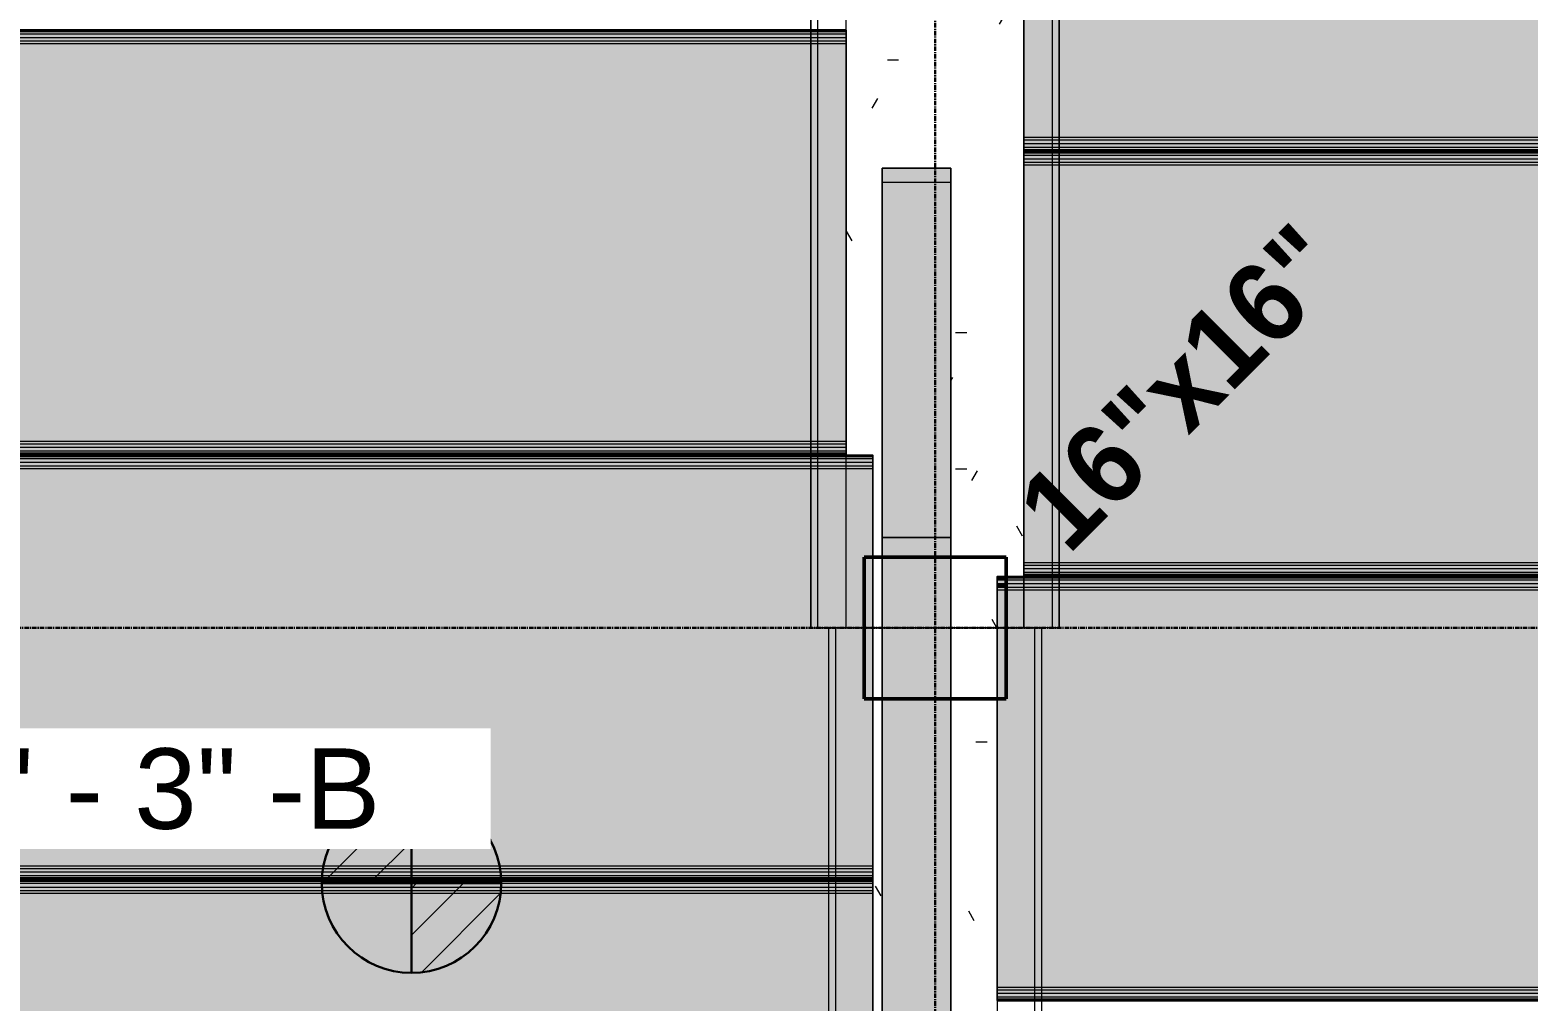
# Model space of a CAD drawing. Header units: inches. Extents: x -4126 to 2305, y -1116 to 12338.
# Drawn here: x -3583.3 to -3414.5, y 11145.1 to 11254.6 of the extents above; entities that cross this region are included whole.
import ezdxf

# ---------------------------------------------------------------- set-up
doc = ezdxf.new("R2010")
doc.units = ezdxf.units.IN
doc.header["$MEASUREMENT"] = 0
doc.linetypes.add('Grid Line 1_2_', pattern=[0.875, 0.5, -0.125, 0.125, -0.125])
for name, color, linetype, lineweight in [('G-ANNO-DIMS', 111, 'Continuous', 9), ('I-WALL', 2, 'Continuous', 13), ('S-BEAM', 12, 'Continuous', 9), ('S-COLS', 52, 'Continuous', 9), ('S-COLS-IDEN', 171, 'Continuous', 30), ('S-GRID', 1, 'Continuous', 9)]:
    doc.layers.add(name, color=color, linetype=linetype, lineweight=lineweight)
doc.styles.add('Arial_2', font='arial.ttf', dxfattribs={"height": 9.070866})
doc.styles.add('Century Gothic_B', font='GOTHICB.TTF', dxfattribs={"height": 9})
pattern_1 = [(0, (0, 0), (30.72, 7.68), [1.267, -21.773, 1.267, -21.773, -122.88]), (0, (0, 0), (30.72, 7.68), [-46.08, 1.267, -44.813, 1.267, -21.773, -53.76]), (0, (0, 0), (30.72, 7.68), [-115.2, 1.267, -14.093, 1.267, -37.133]), (120, (11.52, 3.84), (-22.011075, 22.7643004), [1.267, -21.773, 1.267, -21.773, -122.88]), (120, (11.52, 3.84), (-22.011075, 22.7643004), [-46.08, 1.267, -44.813, 1.267, -21.773, -53.76]), (120, (11.52, 3.84), (-22.011075, 22.7643004), [-115.2, 1.267, -14.093, 1.267, -37.133]), (240, (15.36, 19.2), (-8.708925, -30.4443004), [1.267, -21.773, 1.267, -21.773, -122.88]), (240, (15.36, 19.2), (-8.708925, -30.4443004), [-46.08, 1.267, -44.813, 1.267, -21.773, -53.76]), (240, (15.36, 19.2), (-8.708925, -30.4443004), [-115.2, 1.267, -14.093, 1.267, -37.133])]
pattern_2 = [(270, (-11013.189, -3481.324), (7.68, -30.72), [1.267, -21.773, 1.267, -21.773, -122.88]), (270, (-11013.189, -3481.324), (7.68, -30.72), [-46.08, 1.267, -44.813, 1.267, -21.773, -53.76]), (270, (-11013.189, -3481.324), (7.68, -30.72), [-115.2, 1.267, -14.093, 1.267, -37.133]), (30, (-11009.349, -3492.844), (22.7643004, 22.011075), [1.267, -21.773, 1.267, -21.773, -122.88]), (30, (-11009.349, -3492.844), (22.7643004, 22.011075), [-46.08, 1.267, -44.813, 1.267, -21.773, -53.76]), (30, (-11009.349, -3492.844), (22.7643004, 22.011075), [-115.2, 1.267, -14.093, 1.267, -37.133]), (150, (-10993.989, -3496.684), (-30.4443004, 8.708925), [1.267, -21.773, 1.267, -21.773, -122.88]), (150, (-10993.989, -3496.684), (-30.4443004, 8.708925), [-46.08, 1.267, -44.813, 1.267, -21.773, -53.76]), (150, (-10993.989, -3496.684), (-30.4443004, 8.708925), [-115.2, 1.267, -14.093, 1.267, -37.133])]
pattern_3 = [(135, (-36.878, -116.233), (-0.027577164, -0.027577164), [])]

# ---------------------------------------------------------------- blocks, each defined once
blk = doc.blocks.new('CTR - 1st Phase - Common Walls_rvt-1-FRAMING PLAN - 1ST FLOOR')
at = {"layer": 'I-WALL', "lineweight": 5, "transparency": 33554585}
h = blk.add_hatch(color=8, dxfattribs=at)
h.paths.add_polyline_path([(-3479.92, 11126.44), (-3479.92, 11130.69), (-3479.55, 11130.7), (-3479.55, 11179.19), (-3487.3, 11179.19), (-3487.3, 11126.44), (-3480.36, 11126.44)], flags=0)
h.paths.add_polyline_path([(-3479.55, 11195.19), (-3479.55, 11197.39), (-3487.3, 11197.39), (-3487.3, 11195.19), (-3479.56, 11195.19)], flags=0)
h.paths.add_polyline_path([(-3479.55, 11237.39), (-3479.55, 11239.01), (-3487.3, 11239.01), (-3487.3, 11237.39)], flags=0)
blk.add_hatch(color=8, dxfattribs=at).paths.add_polyline_path([(-3479.55, 11197.39), (-3479.55, 11237.39), (-3487.3, 11237.39), (-3487.3, 11197.39), (-3479.92, 11197.39)], flags=0)
h = blk.add_hatch(color=8, dxfattribs=at)
h.paths.add_polyline_path([(-3479.55, 11179.19), (-3479.55, 11179.27), (-3479.65, 11179.27), (-3479.61, 11187.19), (-3487.3, 11187.19), (-3487.3, 11179.19), (-3479.65, 11179.19)], flags=0)
h.paths.add_polyline_path([(-3479.61, 11187.21), (-3479.56, 11195.19), (-3487.3, 11195.19), (-3487.3, 11187.21), (-3479.92, 11187.21)], flags=0)
h = blk.add_hatch(color=8, dxfattribs=at)
h.paths.add_polyline_path([(-3479.65, 11179.27), (-3479.55, 11179.27), (-3479.55, 11187.19), (-3479.61, 11187.19)], flags=0)
h.paths.add_polyline_path([(-3479.55, 11187.21), (-3479.56, 11195.11), (-3479.61, 11187.21)], flags=0)
at = {"layer": 'I-WALL', "color": 253}
for p, q in [((-3487.3, 11195.19), (-3487.3, 11239.01)), ((-3479.55, 11239.01), (-3487.3, 11239.01)), ((-3479.55, 11239.01), (-3479.55, 11195.19)), ((-3479.55, 11237.39), (-3487.3, 11237.39)), ((-3479.55, 11197.39), (-3487.3, 11197.39)), ((-3487.3, 11195.12), (-3487.3, 11195.19)), ((-3487.3, 11187.21), (-3487.3, 11195.11)), ((-3479.55, 11195.16), (-3479.55, 11195.11)), ((-3479.55, 11195.11), (-3479.55, 11187.21)), ((-3487.3, 11179.27), (-3487.3, 11187.19)), ((-3479.55, 11187.19), (-3479.55, 11179.27)), ((-3487.3, 11179.19), (-3487.3, 11179.26)), ((-3487.3, 11130.44), (-3487.3, 11179.19)), ((-3479.55, 11179.27), (-3479.55, 11179.22)), ((-3479.55, 11179.19), (-3479.55, 11130.69))]:
    blk.add_line(p, q, dxfattribs=at)
at = {"layer": 'I-WALL', "color": 9}
for p, q in [((-3487.3, 11239.01), (-3487.3, 11237.39)), ((-3487.3, 11239.01), (-3479.55, 11239.01)), ((-3479.55, 11237.39), (-3479.55, 11239.01)), ((-3487.3, 11237.39), (-3487.3, 11197.39)), ((-3479.55, 11237.39), (-3487.3, 11237.39)), ((-3479.55, 11197.39), (-3479.55, 11237.39)), ((-3487.3, 11197.39), (-3487.3, 11195.19)), ((-3487.3, 11197.39), (-3479.55, 11197.39)), ((-3479.55, 11195.19), (-3479.55, 11197.39)), ((-3487.3, 11195.19), (-3487.3, 11195.12)), ((-3487.3, 11195.11), (-3487.3, 11187.21)), ((-3479.55, 11187.21), (-3479.55, 11195.16)), ((-3487.3, 11187.19), (-3487.3, 11179.27)), ((-3479.55, 11179.22), (-3479.55, 11187.19)), ((-3487.3, 11179.26), (-3487.3, 11179.19)), ((-3487.3, 11179.19), (-3487.3, 11130.44)), ((-3479.55, 11130.69), (-3479.55, 11179.19))]:
    blk.add_line(p, q, dxfattribs=at)
blk = doc.blocks.new('034100 - Precast Structural Concrete - Solid Plank - 12_-1871143-FRAMING PLAN - 1ST FLOOR')
at = {"layer": 'S-BEAM', "transparency": 33554483}
for points in [[(3.21, 23.9), (0, 23.9), (0, 23.52), (4, 23.52), (4, 23.9)], [(328, 23.9), (4, 23.9), (4, 23.52), (328, 23.52)], [(0, 23.09), (0, 22.7), (4, 22.7), (4, 23.09), (3.21, 23.09)], [(328, 23.09), (4, 23.09), (4, 22.7), (328, 22.7)], [(3.21, -22.7), (0, -22.7), (0, -23.09), (4, -23.09), (4, -22.7)], [(0, -23.52), (0, -23.9), (4, -23.9), (4, -23.52), (3.21, -23.52)], [(310.53, -22.7), (4, -22.7), (4, -23.09), (328, -23.09), (328, -22.7)], [(4, -23.52), (4, -23.9), (328, -23.9), (328, -23.52), (40.39, -23.52)], [(0, -23.9), (0, -23.94), (3.21, -23.9)]]:
    blk.add_hatch(color=256, dxfattribs=at).paths.add_polyline_path(points, flags=0)
h = blk.add_hatch(color=256, dxfattribs=at)
h.paths.add_polyline_path([(4, 23.52), (0, 23.52), (0, 23.09), (4, 23.09)], flags=0)
h.paths.add_polyline_path([(4, 22.7), (0, 22.7), (0, -22.7), (4, -22.7), (4, 17.5)], flags=0)
h.paths.add_polyline_path([(3.21, -23.09), (0, -23.09), (0, -23.52), (4, -23.52), (4, -23.09)], flags=0)
h = blk.add_hatch(color=256, dxfattribs=at)
h.paths.add_polyline_path([(328, 23.52), (4, 23.52), (4, 23.09), (328, 23.09)], flags=0)
h.paths.add_polyline_path([(40.39, 22.7), (4, 22.7), (4, -22.7), (328, -22.7), (328, 22.7), (310.53, 22.7)], flags=0)
h.paths.add_polyline_path([(40.39, -23.09), (4, -23.09), (4, -23.52), (328, -23.52), (328, -23.09), (310.53, -23.09)], flags=0)
at = {"layer": 'S-BEAM'}
for p, q in [((0, 23.94), (0, 23.9)), ((4, 23.94), (0, 23.94)), ((0, 23.76), (0, 23.9)), ((0, 23.9), (0, 23.52)), ((4, 23.9), (0, 23.9)), ((0, 23.52), (0, 23.76)), ((0, 23.76), (4, 23.76)), ((4, 23.76), (0, 23.76)), ((328, 23.94), (4, 23.94)), ((328, 23.9), (4, 23.9)), ((4, 23.76), (328, 23.76)), ((328, 23.76), (4, 23.76)), ((0, 23.52), (0, -23.52)), ((0, 22.7), (0, 23.52)), ((0, 23.52), (4, 23.52)), ((0, 22.7), (0, 23.09)), ((0, 23.09), (0, 22.7)), ((4, 23.09), (0, 23.09)), ((4, 23.09), (0, 23.09)), ((0, 22.4), (0, 22.7)), ((4, 22.7), (0, 22.7)), ((0, -22.4), (0, 22.4)), ((4, 22.4), (0, 22.4)), ((4, 23.52), (328, 23.52)), ((328, 23.09), (4, 23.09)), ((328, 23.09), (4, 23.09)), ((328, 22.7), (4, 22.7)), ((328, 22.4), (4, 22.4)), ((0, -22.7), (0, -22.4)), ((4, -22.4), (0, -22.4)), ((0, -23.52), (0, -22.7)), ((0, -22.7), (0, -23.09)), ((0, -23.09), (0, -22.7)), ((4, -22.7), (0, -22.7)), ((4, -23.09), (0, -23.09)), ((4, -23.09), (0, -23.09)), ((0, -23.52), (0, -23.9)), ((0, -23.76), (0, -23.52)), ((4, -23.52), (0, -23.52)), ((328, -22.4), (4, -22.4)), ((328, -22.7), (4, -22.7)), ((328, -23.09), (4, -23.09)), ((328, -23.09), (4, -23.09)), ((328, -23.52), (4, -23.52)), ((0, -23.9), (0, -23.76)), ((4, -23.76), (0, -23.76)), ((4, -23.76), (0, -23.76)), ((0, -23.9), (0, -23.94)), ((4, -23.9), (0, -23.9)), ((4, -23.94), (0, -23.94)), ((328, -23.76), (4, -23.76)), ((328, -23.76), (4, -23.76)), ((328, -23.9), (4, -23.9)), ((328, -23.94), (4, -23.94))]:
    blk.add_line(p, q, dxfattribs=at)
blk = doc.blocks.new('034100 - Precast Structural Concrete - Solid Plank - 12_-V42-FRAMING PLAN - 1ST FLOOR')
at = {"layer": 'S-BEAM', "transparency": 33554483}
for points in [[(0, 23.94), (0, 23.9), (4.21, 23.94)], [(5, 23.9), (0, 23.9), (0, 23.52), (5, 23.52)], [(43.39, 23.9), (5, 23.9), (5, 23.52), (331, 23.52), (331, 23.9), (313.53, 23.9)], [(4.21, 23.09), (0, 23.09), (0, 22.7), (5, 22.7), (5, 23.09)], [(313.53, 23.09), (5, 23.09), (5, 22.7), (331, 22.7), (331, 23.09), (330.41, 23.09)], [(7, -22.7), (0, -22.7), (0, -23.09), (7, -23.09)], [(3, -23.52), (0, -23.52), (0, -23.9), (7, -23.9), (7, -23.52), (6.21, -23.52)], [(7, -22.7), (7, -23.09), (331, -23.09), (331, -22.7), (43.39, -22.7)], [(7, -23.52), (7, -23.9), (331, -23.9), (331, -23.52), (43.39, -23.52)]]:
    blk.add_hatch(color=256, dxfattribs=at).paths.add_polyline_path(points, flags=0)
h = blk.add_hatch(color=256, dxfattribs=at)
h.paths.add_polyline_path([(0, 23.52), (0, 23.09), (5, 23.09), (5, 23.52), (4.21, 23.52)], flags=0)
h.paths.add_polyline_path([(5, 22.7), (0, 22.7), (0, 3.58), (1, 3.58), (1, -4.41), (5, -4.41), (5, 12.68)], flags=0)
h.paths.add_polyline_path([(1, -4.44), (1, -12.42), (0, -12.42), (0, -22.7), (7, -22.7), (7, -4.44), (6.21, -4.44)], flags=0)
h.paths.add_polyline_path([(7, -23.09), (0, -23.09), (0, -23.52), (7, -23.52)], flags=0)
h = blk.add_hatch(color=256, dxfattribs=at)
h.paths.add_polyline_path([(331, 23.52), (5, 23.52), (5, 23.09), (331, 23.09), (331, 23.44)], flags=0)
h.paths.add_polyline_path([(43.39, 22.7), (5, 22.7), (5, -4.41), (7, -4.44), (7, -22.7), (331, -22.7), (331, 22.7), (313.53, 22.7)], flags=0)
h.paths.add_polyline_path([(331, -23.09), (7, -23.09), (7, -23.52), (331, -23.52)], flags=0)
h = blk.add_hatch(color=256, dxfattribs=at)
h.paths.add_polyline_path([(1, 3.58), (0, 3.58), (0, -4.41), (1, -4.41), (1, 3.5)], flags=0)
h.paths.add_polyline_path([(1, -4.44), (0, -4.44), (0, -12.42), (1, -12.42), (1, -12.34)], flags=0)
at = {"layer": 'S-BEAM'}
for p, q in [((0, 23.94), (0, 23.9)), ((5, 23.94), (0, 23.94)), ((0, 23.76), (0, 23.9)), ((0, 23.9), (0, 23.52)), ((5, 23.9), (0, 23.9)), ((0, 23.52), (0, 23.76)), ((0, 23.76), (5, 23.76)), ((5, 23.76), (0, 23.76)), ((331, 23.94), (5, 23.94)), ((331, 23.9), (5, 23.9)), ((5, 23.76), (331, 23.76)), ((331, 23.76), (5, 23.76)), ((0, 23.52), (0, 3.58)), ((0, 22.7), (0, 23.52)), ((0, 23.52), (5, 23.52)), ((0, 22.7), (0, 23.09)), ((0, 23.09), (0, 22.7)), ((5, 23.09), (0, 23.09)), ((5, 23.09), (0, 23.09)), ((0, 22.4), (0, 22.7)), ((5, 22.7), (0, 22.7)), ((0, 3.58), (0, 22.4)), ((5, 22.4), (0, 22.4)), ((5, 23.52), (331, 23.52)), ((331, 23.09), (5, 23.09)), ((331, 23.09), (5, 23.09)), ((331, 22.7), (5, 22.7)), ((331, 22.4), (5, 22.4)), ((0, 3.58), (0, 3.51)), ((0, 3.51), (0, 3.58)), ((0, 3.5), (0, -4.41)), ((0, -4.41), (0, 3.5)), ((0, -4.44), (0, -12.34)), ((0, -12.34), (0, -4.44)), ((0, -12.34), (0, -12.42)), ((0, -12.42), (0, -12.34)), ((0, -12.42), (0, -23.52)), ((0, -22.4), (0, -12.42)), ((0, -22.7), (0, -22.4)), ((7, -22.4), (0, -22.4)), ((0, -23.52), (0, -22.7)), ((0, -22.7), (0, -23.09)), ((0, -23.09), (0, -22.7)), ((7, -22.7), (0, -22.7)), ((7, -23.09), (0, -23.09)), ((7, -23.09), (0, -23.09)), ((0, -23.52), (0, -23.9)), ((0, -23.76), (0, -23.52)), ((7, -23.52), (0, -23.52)), ((331, -22.4), (7, -22.4)), ((331, -22.7), (7, -22.7)), ((331, -23.09), (7, -23.09)), ((331, -23.09), (7, -23.09)), ((331, -23.52), (7, -23.52)), ((0, -23.9), (0, -23.76)), ((7, -23.76), (0, -23.76)), ((7, -23.76), (0, -23.76)), ((0, -23.9), (0, -23.94)), ((7, -23.9), (0, -23.9)), ((7, -23.94), (0, -23.94)), ((331, -23.76), (7, -23.76)), ((331, -23.76), (7, -23.76)), ((331, -23.9), (7, -23.9)), ((331, -23.94), (7, -23.94))]:
    blk.add_line(p, q, dxfattribs=at)
blk = doc.blocks.new('034100 - Precast Structural Concrete - Solid Plank - 12_-V43-FRAMING PLAN - 1ST FLOOR')
at = {"layer": 'S-BEAM', "transparency": 33554483}
h = blk.add_hatch(color=256, dxfattribs=at)
h.paths.add_polyline_path([(5, 23.52), (0, 23.52), (0, 23.09), (5, 23.09)], flags=0)
h.paths.add_polyline_path([(5, 22.7), (0, 22.7), (0, 12.95), (5, 12.95)], flags=0)
h.paths.add_polyline_path([(4.21, 4.45), (0, 4.45), (0, -22.7), (5, -22.7), (5, 4.45)], flags=0)
h.paths.add_polyline_path([(4.21, -23.09), (0, -23.09), (0, -23.52), (5, -23.52), (5, -23.09)], flags=0)
h = blk.add_hatch(color=256, dxfattribs=at)
h.paths.add_polyline_path([(43.39, 23.52), (5, 23.52), (5, 23.09), (331, 23.09), (331, 23.52), (145.62, 23.52)], flags=0)
h.paths.add_polyline_path([(313.53, 22.7), (5, 22.7), (5, 12.95), (331, 12.95), (331, 22.7)], flags=0)
h.paths.add_polyline_path([(313.53, 4.45), (5, 4.45), (5, -22.7), (331, -22.7), (331, 4.45), (330.41, 4.45)], flags=0)
h.paths.add_polyline_path([(330.41, -23.09), (5, -23.09), (5, -23.52), (331, -23.52), (331, -23.09)], flags=0)
for points in [[(4.21, -22.7), (0, -22.7), (0, -23.09), (5, -23.09), (5, -22.7)], [(4.21, -23.52), (0, -23.52), (0, -23.9), (5, -23.9), (5, -23.52)], [(313.53, -22.7), (5, -22.7), (5, -23.09), (331, -23.09), (331, -22.7), (330.41, -22.7)], [(43.39, -23.52), (5, -23.52), (5, -23.9), (331, -23.9), (331, -23.52), (313.53, -23.52)], [(0, -23.9), (0, -23.94), (4.21, -23.9)]]:
    blk.add_hatch(color=256, dxfattribs=at).paths.add_polyline_path(points, flags=0)
at = {"layer": 'S-BEAM'}
for p, q in [((0, 23.52), (0, -23.52)), ((0, -22.4), (0, 22.4)), ((0, -22.7), (0, -22.4)), ((5, -22.4), (0, -22.4)), ((0, -23.52), (0, -22.7)), ((0, -22.7), (0, -23.09)), ((0, -23.09), (0, -22.7)), ((5, -22.7), (0, -22.7)), ((5, -23.09), (0, -23.09)), ((5, -23.09), (0, -23.09)), ((0, -23.52), (0, -23.9)), ((0, -23.76), (0, -23.52)), ((5, -23.52), (0, -23.52)), ((331, -22.4), (5, -22.4)), ((331, -22.7), (5, -22.7)), ((331, -23.09), (5, -23.09)), ((331, -23.09), (5, -23.09)), ((331, -23.52), (5, -23.52)), ((0, -23.9), (0, -23.76)), ((5, -23.76), (0, -23.76)), ((5, -23.76), (0, -23.76)), ((0, -23.9), (0, -23.94)), ((5, -23.9), (0, -23.9)), ((5, -23.94), (0, -23.94)), ((331, -23.76), (5, -23.76)), ((331, -23.76), (5, -23.76)), ((331, -23.9), (5, -23.9)), ((331, -23.94), (5, -23.94))]:
    blk.add_line(p, q, dxfattribs=at)
blk = doc.blocks.new('034100 - Precast Structural Concrete - Column - Corbels - 16_x16_-V82-FRAMING PLAN - 1ST FLOOR')
at = {"layer": 'S-COLS'}
h = blk.add_hatch(dxfattribs=at)
h.set_pattern_fill('FP_14', color=256, style=0, pattern_type=2)
h.set_pattern_definition([(140, (11186.205, 3482.308), (2.40992, 27.5427), [2.88, -31.68]), (85, (11186.205, 3482.308), (-28.884266, -5.327844), [2.304, -25.344]), (190.451, (11186.406, 3484.603), (-26.47393, 22.215316), [2.448, -26.924]), (136.184, (11178.525, 3482.308), (6.35642, 40.98187), [4.32, -47.52]), (186.636, (11179.055, 3485.723), (-37.40619, 35.89075), [3.671, -40.386]), (81.184, (11178.525, 3482.31), (-37.40622, 35.89097), [3.456, -38.016]), (111, (11180.445, 3486.148), (15.46073, 22.921036), [2.88, -31.68]), (56, (11180.445, 3486.148), (-27.84574, 9.34353), [2.304, -25.344]), (161.451, (11181.734, 3488.058), (-12.38442, 32.26477), [2.448, -26.924]), (127.5, (11186.205, 3482.308), (-12.782707, 0.466855), [1.267, -23.77, 1.267, -24.461, -25.44]), (127.5, (11186.205, 3482.308), (-12.782707, 0.466855), [-50.765, 1.267, -24.173]), (97.5, (11186.205, 3482.308), (-15.14509, 10.10159), [1.267, -13.402, 1.267, -23.194, -9.696]), (97.5, (11186.205, 3482.308), (-15.14509, 10.10159), [-39.13, 1.267, -8.429]), (57.5, (11186.205, 3473.745), (0.86578, 20.499161), [1.267, -8.333, 1.267, -28.685, -39.744]), (57.5, (11186.205, 3473.745), (0.86578, 20.499161), [-39.552, 1.267, -38.477]), (47.5, (11186.205, 3469.905), (-3.844288, 22.39478), [1.267, -11.213, 1.267, -18.624, -28.224]), (47.5, (11186.205, 3469.905), (-3.844288, 22.39478), [-32.371, 1.267, -26.957])])
h.paths.add_polyline_path([(-0.98, -4.99), (-1, -4.99), (-0.98, -6.02)], flags=0)
h.paths.add_polyline_path([(-0.98, 7.98), (-1, 7.98), (-0.98, 2.76)], flags=0)
for p, q in [((-8.91, 8.98), (-8.98, 8.98)), ((-8.98, 8.98), (-8.98, -7.02)), ((6.94, 8.98), (-8.91, 8.98)), ((7.02, 8.98), (6.94, 8.98)), ((7.02, -7.02), (7.02, 8.98)), ((-8.98, -7.02), (-8.91, -7.02)), ((-8.91, -7.02), (6.94, -7.02)), ((6.94, -7.02), (7.02, -7.02))]:
    blk.add_line(p, q, dxfattribs=at)
at = {"layer": 'S-COLS', "lineweight": 50}
for p, q in [((-8.98, -7.02), (-8.98, 8.98)), ((-8.98, 8.98), (-8.91, 8.98)), ((-8.91, 8.98), (6.94, 8.98)), ((6.94, 8.98), (7.02, 8.98)), ((7.02, 8.98), (7.02, -7.02)), ((-8.91, -7.02), (-8.98, -7.02)), ((6.94, -7.02), (-8.91, -7.02)), ((7.02, -7.02), (6.94, -7.02))]:
    blk.add_line(p, q, dxfattribs=at)
blk = doc.blocks.new('034100 - Precast Structural Concrete - Solid Plank - 12_-V154-FRAMING PLAN - 1ST FLOOR')
at = {"layer": 'S-BEAM', "transparency": 33554483}
h = blk.add_hatch(color=256, dxfattribs=at)
h.paths.add_polyline_path([(0, 23.9), (0, 23.52), (4, 23.52), (4, 23.9), (3.21, 23.9)], flags=0)
h.paths.add_polyline_path([(307, 23.9), (303, 23.9), (303, 23.52), (307, 23.52)], flags=0)
h = blk.add_hatch(color=256, dxfattribs=at)
h.paths.add_polyline_path([(29.72, 23.9), (4, 23.9), (4, 23.52), (235.85, 23.52), (235.85, 23.9), (97.25, 23.9)], flags=0)
h.paths.add_polyline_path([(303, 23.9), (245.98, 23.9), (245.98, 23.52), (303, 23.52)], flags=0)
h = blk.add_hatch(color=256, dxfattribs=at)
h.paths.add_polyline_path([(303, 23.52), (303, 23.09), (307, 23.09), (307, 23.52), (303.79, 23.52)], flags=0)
h.paths.add_polyline_path([(3.21, 23.52), (0, 23.52), (0, 23.09), (4, 23.09), (4, 23.52)], flags=0)
h.paths.add_polyline_path([(3.21, 22.7), (0, 22.7), (0, -22.7), (4, -22.7), (4, 22.7)], flags=0)
h.paths.add_polyline_path([(303.79, 22.7), (303, 22.7), (303, -22.7), (307, -22.7), (307, 22.7)], flags=0)
h.paths.add_polyline_path([(3.21, -23.09), (0, -23.09), (0, -23.52), (4, -23.52), (4, -23.09)], flags=0)
h.paths.add_polyline_path([(303.79, -23.09), (303, -23.09), (303, -23.52), (307, -23.52), (307, -23.09)], flags=0)
h = blk.add_hatch(color=256, dxfattribs=at)
h.paths.add_polyline_path([(303, 23.09), (303, 22.7), (307, 22.7), (307, 23.09), (303.79, 23.09)], flags=0)
h.paths.add_polyline_path([(0, 23.09), (0, 22.7), (4, 22.7), (4, 23.09), (3.21, 23.09)], flags=0)
h = blk.add_hatch(color=256, dxfattribs=at)
h.paths.add_polyline_path([(245.98, 23.52), (245.98, 23.09), (303, 23.09), (303, 23.52), (299.86, 23.52)], flags=0)
h.paths.add_polyline_path([(29.72, 23.52), (4, 23.52), (4, 23.09), (235.85, 23.09), (235.85, 23.52), (97.25, 23.52)], flags=0)
h.paths.add_polyline_path([(29.72, 22.7), (4, 22.7), (4, -22.7), (235.85, -22.7), (235.85, 22.7), (97.25, 22.7)], flags=0)
h.paths.add_polyline_path([(303, 22.7), (245.98, 22.7), (245.98, -22.7), (303, -22.7), (303, 3.83)], flags=0)
h.paths.add_polyline_path([(299.86, -23.09), (245.98, -23.09), (245.98, -23.52), (303, -23.52), (303, -23.09)], flags=0)
h.paths.add_polyline_path([(235.85, -23.09), (4, -23.09), (4, -23.52), (235.85, -23.52)], flags=0)
h = blk.add_hatch(color=256, dxfattribs=at)
h.paths.add_polyline_path([(29.72, 23.09), (4, 23.09), (4, 22.7), (235.85, 22.7), (235.85, 23.09), (97.25, 23.09)], flags=0)
h.paths.add_polyline_path([(303, 23.09), (245.98, 23.09), (245.98, 22.7), (303, 22.7)], flags=0)
h = blk.add_hatch(color=256, dxfattribs=at)
h.paths.add_polyline_path([(303, -22.7), (303, -23.09), (307, -23.09), (307, -22.7), (303.79, -22.7)], flags=0)
h.paths.add_polyline_path([(0, -22.7), (0, -23.09), (4, -23.09), (4, -22.7), (3.21, -22.7)], flags=0)
h = blk.add_hatch(color=256, dxfattribs=at)
h.paths.add_polyline_path([(307, -23.52), (303, -23.52), (303, -23.9), (307, -23.9)], flags=0)
h.paths.add_polyline_path([(0, -23.52), (0, -23.9), (4, -23.9), (4, -23.52), (3.21, -23.52)], flags=0)
h = blk.add_hatch(color=256, dxfattribs=at)
h.paths.add_polyline_path([(29.72, -22.7), (4, -22.7), (4, -23.09), (235.85, -23.09), (235.85, -22.7), (97.25, -22.7)], flags=0)
h.paths.add_polyline_path([(245.98, -22.7), (245.98, -23.09), (303, -23.09), (303, -22.7), (299.86, -22.7)], flags=0)
h = blk.add_hatch(color=256, dxfattribs=at)
h.paths.add_polyline_path([(29.72, -23.52), (4, -23.52), (4, -23.9), (235.85, -23.9), (235.85, -23.52), (97.25, -23.52)], flags=0)
h.paths.add_polyline_path([(245.98, -23.52), (245.98, -23.9), (303, -23.9), (303, -23.52), (299.86, -23.52)], flags=0)
h = blk.add_hatch(color=256, dxfattribs=at)
h.paths.add_polyline_path([(303, -23.9), (303, -23.94), (303.79, -23.9)], flags=0)
h.paths.add_polyline_path([(0, -23.9), (0, -23.94), (3.21, -23.9)], flags=0)
at = {"layer": 'S-BEAM'}
for p, q in [((303, 23.94), (4, 23.94)), ((303, 23.9), (4, 23.9)), ((4, 23.76), (303, 23.76)), ((303, 23.76), (4, 23.76)), ((307, 23.94), (303, 23.94)), ((307, 23.9), (303, 23.9)), ((303, 23.76), (307, 23.76)), ((307, 23.76), (303, 23.76)), ((307, 23.9), (307, 23.94)), ((307, 23.52), (307, 23.9)), ((307, 23.9), (307, 23.76)), ((307, 23.76), (307, 23.52)), ((4, 23.52), (303, 23.52)), ((303, 23.09), (4, 23.09)), ((303, 23.09), (4, 23.09)), ((303, 22.7), (4, 22.7)), ((303, 22.4), (4, 22.4)), ((303, 23.52), (307, 23.52)), ((307, 23.09), (303, 23.09)), ((307, 23.09), (303, 23.09)), ((307, 22.7), (303, 22.7)), ((307, 22.4), (303, 22.4)), ((307, 23.52), (307, 22.7)), ((307, -23.52), (307, 23.52)), ((307, 22.7), (307, 23.09)), ((307, 23.09), (307, 22.7)), ((307, 22.7), (307, 22.4)), ((307, 22.4), (307, -22.4)), ((303, -22.4), (4, -22.4)), ((303, -22.7), (4, -22.7)), ((303, -23.09), (4, -23.09)), ((303, -23.09), (4, -23.09)), ((303, -23.52), (4, -23.52)), ((307, -22.4), (303, -22.4)), ((307, -22.7), (303, -22.7)), ((307, -23.09), (303, -23.09)), ((307, -23.09), (303, -23.09)), ((307, -23.52), (303, -23.52)), ((307, -22.4), (307, -22.7)), ((307, -22.7), (307, -23.09)), ((307, -23.09), (307, -22.7)), ((307, -22.7), (307, -23.52)), ((307, -23.52), (307, -23.76)), ((307, -23.9), (307, -23.52)), ((303, -23.76), (4, -23.76)), ((303, -23.76), (4, -23.76)), ((303, -23.9), (4, -23.9)), ((303, -23.94), (4, -23.94)), ((307, -23.76), (303, -23.76)), ((307, -23.76), (303, -23.76)), ((307, -23.9), (303, -23.9)), ((307, -23.94), (303, -23.94)), ((307, -23.76), (307, -23.9)), ((307, -23.94), (307, -23.9))]:
    blk.add_line(p, q, dxfattribs=at)
blk = doc.blocks.new('034100 - Precast Structural Concrete - Solid Plank - 12_-V155-FRAMING PLAN - 1ST FLOOR')
at = {"layer": 'S-BEAM', "transparency": 33554483}
h = blk.add_hatch(color=256, dxfattribs=at)
h.paths.add_polyline_path([(0, 23.9), (0, 23.52), (4, 23.52), (4, 23.9), (3.21, 23.9)], flags=0)
h.paths.add_polyline_path([(310, 23.9), (305, 23.9), (305, 23.52), (310, 23.52)], flags=0)
h = blk.add_hatch(color=256, dxfattribs=at)
h.paths.add_polyline_path([(97.25, 23.9), (4, 23.9), (4, 23.52), (235.85, 23.52), (235.85, 23.9), (232.32, 23.9)], flags=0)
h.paths.add_polyline_path([(299.86, 23.9), (245.98, 23.9), (245.98, 23.52), (305, 23.52), (305, 23.9)], flags=0)
h = blk.add_hatch(color=256, dxfattribs=at)
h.paths.add_polyline_path([(305, 23.52), (305, 23.09), (310, 23.09), (310, 23.52), (305.79, 23.52)], flags=0)
h.paths.add_polyline_path([(4, 23.52), (0, 23.52), (0, 23.09), (4, 23.09)], flags=0)
h.paths.add_polyline_path([(310, 22.7), (305, 22.7), (305, -18.09), (309, -18.09), (309, -10.1), (310, -10.1), (310, 10.68)], flags=0)
h.paths.add_polyline_path([(4, 22.7), (0, 22.7), (0, -18.09), (4, -18.09), (4, -1)], flags=0)
h.paths.add_polyline_path([(309, -18.11), (303, -18.11), (303, -22.7), (309, -22.7)], flags=0)
h.paths.add_polyline_path([(309, -18.09), (309, -18.11), (310, -18.09)], flags=0)
h.paths.add_polyline_path([(4, -18.1), (0, -18.1), (0, -22.7), (4, -22.7)], flags=0)
h.paths.add_polyline_path([(309, -23.09), (303, -23.09), (303, -23.52), (309, -23.52)], flags=0)
h.paths.add_polyline_path([(0, -23.09), (0, -23.52), (4, -23.52), (4, -23.09), (3.21, -23.09)], flags=0)
h = blk.add_hatch(color=256, dxfattribs=at)
h.paths.add_polyline_path([(305, 23.09), (305, 22.7), (310, 22.7), (310, 23.09), (305.79, 23.09)], flags=0)
h.paths.add_polyline_path([(0, 23.09), (0, 22.7), (4, 22.7), (4, 23.09), (3.21, 23.09)], flags=0)
h = blk.add_hatch(color=256, dxfattribs=at)
h.paths.add_polyline_path([(97.25, 23.52), (4, 23.52), (4, 23.09), (235.85, 23.09), (235.85, 23.52), (232.32, 23.52)], flags=0)
h.paths.add_polyline_path([(299.86, 23.52), (245.98, 23.52), (245.98, 23.09), (305, 23.09), (305, 23.52)], flags=0)
h.paths.add_polyline_path([(245.98, 22.7), (245.98, -22.7), (303, -22.7), (303, -18.11), (305, -18.09), (305, 22.7), (299.86, 22.7)], flags=0)
h.paths.add_polyline_path([(97.25, 22.7), (4, 22.7), (4, -18.09), (4, -18.1), (4, -22.7), (235.85, -22.7), (235.85, 22.7), (232.32, 22.7)], flags=0)
h.paths.add_polyline_path([(4, -23.09), (4, -23.52), (235.85, -23.52), (235.85, -23.09), (29.72, -23.09)], flags=0)
h.paths.add_polyline_path([(245.98, -23.09), (245.98, -23.52), (303, -23.52), (303, -23.09), (299.86, -23.09)], flags=0)
h = blk.add_hatch(color=256, dxfattribs=at)
h.paths.add_polyline_path([(235.85, 23.09), (4, 23.09), (4, 22.7), (235.85, 22.7)], flags=0)
h.paths.add_polyline_path([(299.86, 23.09), (245.98, 23.09), (245.98, 22.7), (305, 22.7), (305, 23.09)], flags=0)
h = blk.add_hatch(color=256, dxfattribs=at)
h.paths.add_polyline_path([(310, -10.1), (309, -10.1), (309, -18.09), (310, -18.09), (310, -10.1)], flags=0)
h.paths.add_polyline_path([(310, -18.11), (309, -18.11), (309, -22.7), (310, -22.7)], flags=0)
h.paths.add_polyline_path([(310, -23.09), (309, -23.09), (309, -23.52), (310, -23.52)], flags=0)
h = blk.add_hatch(color=256, dxfattribs=at)
h.paths.add_polyline_path([(303, -22.7), (303, -23.09), (309, -23.09), (309, -22.7), (303.79, -22.7)], flags=0)
h.paths.add_polyline_path([(0, -22.7), (0, -23.09), (4, -23.09), (4, -22.7), (3.21, -22.7)], flags=0)
h = blk.add_hatch(color=256, dxfattribs=at)
h.paths.add_polyline_path([(303.79, -23.52), (303, -23.52), (303, -23.9), (309, -23.9), (309, -23.52), (307, -23.52)], flags=0)
h.paths.add_polyline_path([(0, -23.52), (0, -23.9), (4, -23.9), (4, -23.52), (3.21, -23.52)], flags=0)
h = blk.add_hatch(color=256, dxfattribs=at)
h.paths.add_polyline_path([(303, -22.7), (245.98, -22.7), (245.98, -23.09), (303, -23.09)], flags=0)
h.paths.add_polyline_path([(4, -22.7), (4, -23.09), (235.85, -23.09), (235.85, -22.7), (29.72, -22.7)], flags=0)
h = blk.add_hatch(color=256, dxfattribs=at)
h.paths.add_polyline_path([(232.32, -23.52), (4, -23.52), (4, -23.9), (235.85, -23.9), (235.85, -23.52)], flags=0)
h.paths.add_polyline_path([(245.98, -23.52), (245.98, -23.9), (303, -23.9), (303, -23.52), (299.86, -23.52)], flags=0)
for points in [[(309, -22.7), (309, -23.09), (310, -23.09), (310, -22.7)], [(309, -23.52), (309, -23.9), (310, -23.9), (310, -23.52)], [(309, -23.9), (309, -23.94), (310, -23.9)]]:
    blk.add_hatch(color=256, dxfattribs=at).paths.add_polyline_path(points, flags=0)
at = {"layer": 'S-BEAM'}
for p, q in [((305, 23.94), (4, 23.94)), ((305, 23.9), (4, 23.9)), ((4, 23.76), (305, 23.76)), ((305, 23.76), (4, 23.76)), ((310, 23.94), (305, 23.94)), ((310, 23.9), (305, 23.9)), ((305, 23.76), (310, 23.76)), ((310, 23.76), (305, 23.76)), ((310, 23.9), (310, 23.94)), ((310, 23.52), (310, 23.9)), ((310, 23.9), (310, 23.76)), ((310, 23.76), (310, 23.52)), ((4, 23.52), (305, 23.52)), ((305, 23.09), (4, 23.09)), ((305, 23.09), (4, 23.09)), ((305, 22.7), (4, 22.7)), ((305, 22.4), (4, 22.4)), ((305, 23.52), (310, 23.52)), ((310, 23.09), (305, 23.09)), ((310, 23.09), (305, 23.09)), ((310, 22.7), (305, 22.7)), ((310, 22.4), (305, 22.4)), ((310, 23.52), (310, 22.7)), ((310, -10.1), (310, 23.52)), ((310, 22.7), (310, 23.09)), ((310, 23.09), (310, 22.7)), ((310, 22.7), (310, 22.4)), ((310, 22.4), (310, -10.1)), ((310, -10.1), (310, -18.09)), ((310, -18.09), (310, -10.1)), ((310, -18.11), (310, -22.4)), ((310, -23.52), (310, -18.11)), ((303, -22.4), (4, -22.4)), ((303, -22.7), (4, -22.7)), ((303, -23.09), (4, -23.09)), ((303, -23.09), (4, -23.09)), ((303, -23.52), (4, -23.52)), ((309, -22.4), (303, -22.4)), ((309, -22.7), (303, -22.7)), ((309, -23.09), (303, -23.09)), ((309, -23.09), (303, -23.09)), ((309, -23.52), (303, -23.52)), ((310, -22.4), (309, -22.4)), ((310, -22.7), (309, -22.7)), ((310, -23.09), (309, -23.09)), ((310, -23.09), (309, -23.09)), ((310, -23.52), (309, -23.52)), ((310, -22.4), (310, -22.7)), ((310, -22.7), (310, -23.09)), ((310, -23.09), (310, -22.7)), ((310, -22.7), (310, -23.52)), ((310, -23.52), (310, -23.76)), ((310, -23.9), (310, -23.52)), ((303, -23.76), (4, -23.76)), ((303, -23.76), (4, -23.76)), ((303, -23.9), (4, -23.9)), ((303, -23.94), (4, -23.94)), ((309, -23.76), (303, -23.76)), ((309, -23.76), (303, -23.76)), ((309, -23.9), (303, -23.9)), ((309, -23.94), (303, -23.94)), ((310, -23.76), (309, -23.76)), ((310, -23.76), (309, -23.76)), ((310, -23.9), (309, -23.9)), ((310, -23.94), (309, -23.94)), ((310, -23.76), (310, -23.9)), ((310, -23.94), (310, -23.9))]:
    blk.add_line(p, q, dxfattribs=at)
blk = doc.blocks.new('034100 - Precast Structural Concrete - Solid Plank - 12_-V156-FRAMING PLAN - 1ST FLOOR')
at = {"layer": 'S-BEAM', "transparency": 33554483}
h = blk.add_hatch(color=256, dxfattribs=at)
h.paths.add_polyline_path([(305, -23.9), (305, -23.94), (305.79, -23.9)], flags=0)
h.paths.add_polyline_path([(0, -23.9), (0, -23.94), (3.21, -23.9)], flags=0)
at = {"layer": 'S-BEAM'}
for p, q in [((305, -23.94), (4, -23.94)), ((310, -23.94), (305, -23.94)), ((310, -23.94), (310, -23.9))]:
    blk.add_line(p, q, dxfattribs=at)
blk = doc.blocks.new('034100 - Precast Structural Concrete - Solid Plank - 12_-1871144-FRAMING PLAN - 1ST FLOOR')
at = {"layer": 'S-BEAM'}
for p, q in [((328, -23.94), (4, -23.94)), ((332, -23.94), (328, -23.94)), ((332, -23.94), (332, -23.9))]:
    blk.add_line(p, q, dxfattribs=at)
blk = doc.blocks.new('034100 - Precast Structural Concrete - Inverted Tee - IT 24IT36 _18_F _ 11_B SHELF_-1872159-FRAMING PLAN - 1ST FLOOR')
at = {"layer": 'S-BEAM'}
h = blk.add_hatch(dxfattribs=at)
h.set_pattern_fill('FP_30', color=256, style=0, pattern_type=2)
h.set_pattern_definition(pattern_2)
h.paths.add_polyline_path([(-174.04, -10), (-174.02, -10), (-174.04, -8)], flags=0)
h.paths.add_polyline_path([(-174.02, -1.77), (-174.02, -8), (-166, -8), (-166, -1.77), (-172.24, -1.77)], flags=0)
h.paths.add_polyline_path([(-170.75, 6.53), (-170.75, 5.98), (-166, 5.98), (-166, 7), (-170.75, 7)], flags=0)
h.paths.add_polyline_path([(166, -7), (174, -7), (174, -1.77), (166, -1.77)], flags=0)
h.paths.add_polyline_path([(166, 7), (166, 5.98), (174, 5.98), (174, 7), (166.07, 7)], flags=0)
h = blk.add_hatch(dxfattribs=at)
h.set_pattern_fill('FP_30', color=256, style=0, pattern_type=2)
h.set_pattern_definition(pattern_2)
h.paths.add_polyline_path([(-174.02, -10), (-155.33, -10), (-155.29, -7), (109, -7), (109, -1.77), (12.62, -1.77), (12.62, 7), (-44.6, 7), (-44.6, -1.77), (-44.97, -1.77), (-44.97, -2.03), (-63.22, -2.03), (-63.22, -1.77), (-166, -1.77), (-166, -8), (-174.02, -8)], flags=0)
h.paths.add_polyline_path([(-166, 6.84), (-166, 5.98), (-52.35, 5.98), (-52.35, 7), (-166, 7)], flags=0)
h.paths.add_polyline_path([(20.37, 7), (20.37, 5.98), (108.75, 5.98), (108.72, 7), (35.78, 7)], flags=0)
h.paths.add_polyline_path([(117.25, 7), (117.25, 5.98), (166, 5.98), (166, 7), (117.5, 7)], flags=0)
h.paths.add_polyline_path([(117.5, -7), (166, -7), (166, -1.77), (117.5, -1.77)], flags=0)
for p, q in [((174, 12), (-174.02, 12)), ((174, 12), (-174.02, 12)), ((174, 11.21), (174, 12)), ((174, 12), (174, 8)), ((174, 11.21), (-174.02, 11.21)), ((174, 8), (174, 11.21)), ((166, 7), (-166, 7)), ((99, 7), (144.4, 7)), ((144.4, 7), (144.8, 7)), ((144.8, 7), (145.23, 7)), ((145.23, 7), (145.6, 7)), ((145.68, 7), (146.06, 7)), ((146.06, 7), (146.49, 7)), ((146.49, 7), (146.88, 7)), ((146.88, 7), (166, 7)), ((166, 7), (166.07, 7)), ((166.07, 7), (166, 7)), ((166.08, 7), (174, 7)), ((174, 7), (166.08, 7)), ((174, -8), (174, 8)), ((174, 8), (174, 7)), ((174, 7), (174, -7)), ((166, -7), (-166, -7)), ((132.38, -7), (132.01, -7)), ((132.81, -7), (132.38, -7)), ((133.2, -7), (132.81, -7)), ((166, -7), (133.2, -7)), ((174, -7), (166, -7)), ((174, -7), (166, -7)), ((174, -7), (174, -8)), ((174, -8), (174, -12)), ((174, -11.21), (174, -8)), ((174, -11.21), (-174.02, -11.21)), ((174, -12), (174, -11.21)), ((174, -12), (-174.02, -12)), ((174, -12), (-174.02, -12))]:
    blk.add_line(p, q, dxfattribs=at)
blk = doc.blocks.new('034100 - Precast Structural Concrete - Solid Plank - 12_-1874315-FRAMING PLAN - 1ST FLOOR')
at = {"layer": 'S-BEAM', "transparency": 33554483}
h = blk.add_hatch(color=256, dxfattribs=at)
h.paths.add_polyline_path([(4, -23.52), (4, -23.09), (0, -23.09), (0, -23.52), (3.21, -23.52)], flags=0)
h.paths.add_polyline_path([(303.79, -23.52), (307, -23.52), (307, -23.09), (303, -23.09), (303, -23.52)], flags=0)
h.paths.add_polyline_path([(303, -22.7), (307, -22.7), (307, 11.43), (303, 11.43), (303, -8.65)], flags=0)
h.paths.add_polyline_path([(0, -22.7), (4, -22.7), (4, 11.43), (0, 11.43), (0, -8.65)], flags=0)
h = blk.add_hatch(color=256, dxfattribs=at)
h.paths.add_polyline_path([(4, -23.52), (303, -23.52), (303, -23.09), (4, -23.09)], flags=0)
h.paths.add_polyline_path([(287.95, -22.7), (303, -22.7), (303, 11.43), (4, 11.43), (4, -22.7), (152.88, -22.7)], flags=0)
h = blk.add_hatch(color=256, dxfattribs=at)
h.paths.add_polyline_path([(4, -23.09), (4, -22.7), (0, -22.7), (0, -23.09), (3.21, -23.09)], flags=0)
h.paths.add_polyline_path([(307, -23.09), (307, -22.7), (303, -22.7), (303, -23.09), (303.79, -23.09)], flags=0)
h = blk.add_hatch(color=256, dxfattribs=at)
h.paths.add_polyline_path([(307, -23.9), (307, -23.52), (303, -23.52), (303, -23.9), (303.79, -23.9)], flags=0)
h.paths.add_polyline_path([(3.21, -23.9), (4, -23.9), (4, -23.52), (0, -23.52), (0, -23.9)], flags=0)
for points in [[(287.95, -23.09), (303, -23.09), (303, -22.7), (4, -22.7), (4, -23.09), (152.88, -23.09)], [(287.95, -23.9), (303, -23.9), (303, -23.52), (4, -23.52), (4, -23.9), (152.88, -23.9)]]:
    blk.add_hatch(color=256, dxfattribs=at).paths.add_polyline_path(points, flags=0)
at = {"layer": 'S-BEAM'}
for p, q in [((0, -22.4), (0, 13.93)), ((0, 13.93), (0, -23.52)), ((0, -22.7), (0, -22.4)), ((4, -22.4), (0, -22.4)), ((0, -23.52), (0, -22.7)), ((0, -22.7), (0, -23.09)), ((0, -23.09), (0, -22.7)), ((4, -22.7), (0, -22.7)), ((4, -23.09), (0, -23.09)), ((4, -23.09), (0, -23.09)), ((0, -23.52), (0, -23.9)), ((0, -23.76), (0, -23.52)), ((4, -23.52), (0, -23.52)), ((303, -22.4), (4, -22.4)), ((303, -22.7), (4, -22.7)), ((303, -23.09), (4, -23.09)), ((303, -23.09), (4, -23.09)), ((303, -23.52), (4, -23.52)), ((0, -23.9), (0, -23.76)), ((4, -23.76), (0, -23.76)), ((4, -23.76), (0, -23.76)), ((0, -23.9), (0, -23.94)), ((4, -23.9), (0, -23.9)), ((4, -23.94), (0, -23.94)), ((303, -23.76), (4, -23.76)), ((303, -23.76), (4, -23.76)), ((303, -23.9), (4, -23.9)), ((303, -23.94), (4, -23.94))]:
    blk.add_line(p, q, dxfattribs=at)
blk = doc.blocks.new('Spot Elevations - Símbolo de cota horizontal-V271-FRAMING PLAN - 1ST FLOOR')
at = {"layer": 'G-ANNO-DIMS'}
h = blk.add_hatch(dxfattribs=at)
h.set_pattern_fill('FP_76', color=256, style=0, pattern_type=2)
h.set_pattern_definition(pattern_3)
edge = h.paths.add_edge_path(flags=0)
edge.add_arc((0, 0), 0.1053, 0, 90, ccw=False)
edge.add_line((0.1053, 0), (0, 0))
edge.add_line((0, 0), (0, 0.1053))
h = blk.add_hatch(dxfattribs=at)
h.set_pattern_fill('FP_76', color=256, style=0, pattern_type=2)
h.set_pattern_definition(pattern_3)
edge = h.paths.add_edge_path(flags=0)
edge.add_arc((0, 0), 0.1053, 0, 90, ccw=False)
edge.add_line((0.1053, 0), (0, 0))
edge.add_line((0, 0), (0, 0.1053))
h = blk.add_hatch(dxfattribs=at)
h.set_pattern_fill('FP_76', color=256, style=0, pattern_type=2)
h.set_pattern_definition(pattern_3)
edge = h.paths.add_edge_path(flags=0)
edge.add_arc((0, 0), 0.1053, 180, 270, ccw=False)
edge.add_line((-0.1053, 0), (0, 0))
edge.add_line((0, 0), (0, -0.1053))
h = blk.add_hatch(dxfattribs=at)
h.set_pattern_fill('FP_76', color=256, style=0, pattern_type=2)
h.set_pattern_definition(pattern_3)
edge = h.paths.add_edge_path(flags=0)
edge.add_arc((0, 0), 0.1053, 180, 270, ccw=False)
edge.add_line((-0.1053, 0), (0, 0))
edge.add_line((0, 0), (0, -0.1053))
at = {"layer": 'G-ANNO-DIMS', "lineweight": 30}
for p, q in [((0, 0.1053), (0, 0)), ((0, 0), (-0.1053, 0)), ((0, 0), (0.1053, 0)), ((0, -0.1053), (0, 0))]:
    blk.add_line(p, q, dxfattribs=at)
blk.add_circle((0, 0), 0.1053, dxfattribs=at)
for start, end in [(360, 90), (180, 270)]:
    blk.add_arc((0, 0), 0.1053, start, end, dxfattribs=at)

msp = doc.modelspace()

# ---------------------------------------------------------------- hatches: boundary and pattern name
at = {"layer": 'S-BEAM'}
h = msp.add_hatch(dxfattribs=at)
h.set_pattern_fill('FP_3', color=256, style=0, pattern_type=2)
h.set_pattern_definition(pattern_1)
h.paths.add_polyline_path([(-3473.324, 11193.035), (-3471.324, 11193.076), (-3471.324, 11518.199), (-3468.111, 11518.199), (-3468.111, 11538.614), (-3473.324, 11538.614), (-3473.324, 11526.189), (-3485.324, 11526.189), (-3485.324, 11430.989), (-3491.324, 11430.989), (-3491.324, 11206.713), (-3488.324, 11206.672), (-3488.324, 11195.189), (-3487.299, 11195.189), (-3487.299, 11239.014), (-3479.549, 11239.014), (-3479.549, 11195.189), (-3473.324, 11195.189), (-3473.324, 11193.076)], flags=0)
h.paths.add_polyline_path([(-3478.321, 11279.189), (-3485.126, 11279.23), (-3485.15, 11279.236), (-3485.283, 11279.387), (-3485.324, 11279.636), (-3485.3, 11286.928), (-3485.277, 11287.015), (-3485.126, 11287.149), (-3484.976, 11287.189), (-3477.521, 11287.149), (-3477.498, 11287.143), (-3477.37, 11287.015), (-3477.324, 11286.841), (-3477.364, 11279.387), (-3477.37, 11279.363), (-3477.521, 11279.23), (-3477.672, 11279.189)], flags=0)
h.paths.add_polyline_path([(-3477.672, 11279.363), (-3477.585, 11279.387), (-3477.521, 11279.45), (-3477.498, 11279.636), (-3477.521, 11286.928), (-3477.585, 11286.992), (-3477.672, 11287.015), (-3485.063, 11286.992), (-3485.126, 11286.928), (-3485.15, 11286.841), (-3485.126, 11279.45), (-3485.063, 11279.387), (-3484.976, 11279.363)], flags=0)
h.paths.add_polyline_path([(-3485.324, 11542.189), (-3481.136, 11542.189), (-3481.136, 11542.483), (-3485.324, 11542.483)], flags=0)
h = msp.add_hatch(dxfattribs=at)
h.set_pattern_fill('FP_3', color=256, style=0, pattern_type=2)
h.set_pattern_definition(pattern_1)
h.paths.add_polyline_path([(-3474.324, 11187.208), (-3474.324, 11193.035), (-3473.324, 11193.035), (-3473.324, 11195.189), (-3479.549, 11195.159), (-3479.549, 11187.208)], flags=0)
h.paths.add_polyline_path([(-3488.324, 11187.208), (-3487.299, 11187.208), (-3487.299, 11195.189), (-3488.324, 11195.189), (-3488.324, 11195.111)], flags=0)
h.paths.add_polyline_path([(-3481.136, 11526.189), (-3473.324, 11526.189), (-3473.324, 11538.614), (-3481.136, 11538.614), (-3481.136, 11542.189), (-3485.324, 11542.189), (-3485.324, 11526.189)], flags=0)

# ---------------------------------------------------------------- linework, layer by layer
for p, q in [((-3468.111, 11542.483), (-3468.111, 11187.208)), ((-3467.324, 11187.208), (-3467.324, 11542.483)), ((-3495.324, 11430.989), (-3495.324, 11187.208)), ((-3495.324, 11187.208), (-3495.324, 11430.989)), ((-3494.536, 11187.208), (-3494.536, 11430.989)), ((-3491.324, 11187.208), (-3491.324, 11430.989)), ((-3471.324, 11187.208), (-3471.324, 11278.809)), ((-3471.324, 11278.789), (-3471.324, 11242.157)), ((-3467.324, 11278.809), (-3467.324, 11187.208)), ((-3491.324, 11254.179), (-3491.324, 11254.554)), ((-3491.324, 11253.749), (-3491.324, 11254.179)), ((-3491.324, 11253.355), (-3491.324, 11253.749)), ((-3491.324, 11207.954), (-3491.324, 11253.355)), ((-3471.324, 11242.157), (-3471.324, 11241.763)), ((-3471.324, 11241.763), (-3471.324, 11241.334)), ((-3471.324, 11241.334), (-3471.324, 11240.958)), ((-3471.324, 11240.876), (-3471.324, 11240.5)), ((-3471.324, 11240.5), (-3471.324, 11240.07)), ((-3471.324, 11240.07), (-3471.324, 11239.677)), ((-3471.324, 11239.677), (-3471.324, 11194.275)), ((-3491.324, 11207.56), (-3491.324, 11207.954)), ((-3491.324, 11207.13), (-3491.324, 11207.56)), ((-3491.324, 11206.755), (-3491.324, 11207.13)), ((-3491.324, 11206.297), (-3491.324, 11206.672)), ((-3491.324, 11205.867), (-3491.324, 11206.297)), ((-3491.324, 11205.473), (-3491.324, 11205.867)), ((-3491.324, 11187.208), (-3491.324, 11205.473)), ((-3471.324, 11194.275), (-3471.324, 11193.882)), ((-3471.324, 11193.882), (-3471.324, 11193.452)), ((-3471.324, 11193.452), (-3471.324, 11193.076)), ((-3471.324, 11192.994), (-3471.324, 11192.618)), ((-3471.324, 11192.618), (-3471.324, 11192.189)), ((-3471.324, 11192.189), (-3471.324, 11191.795)), ((-3471.324, 11191.795), (-3471.324, 11187.208)), ((-3495.324, 11187.208), (-3491.324, 11187.208)), ((-3495.324, 11187.208), (-3494.536, 11187.208)), ((-3489.324, 11187.208), (-3494.536, 11187.208)), ((-3489.324, 11187.208), (-3491.324, 11187.208)), ((-3488.324, 11187.208), (-3489.324, 11187.208)), ((-3473.324, 11187.208), (-3489.324, 11187.208)), ((-3474.324, 11187.208), (-3488.324, 11187.208)), ((-3473.324, 11187.208), (-3474.324, 11187.208)), ((-3471.324, 11187.208), (-3473.324, 11187.208)), ((-3468.111, 11187.208), (-3473.324, 11187.208)), ((-3467.324, 11187.208), (-3471.324, 11187.208)), ((-3468.111, 11187.208), (-3467.324, 11187.208))]:
    msp.add_line(p, q, dxfattribs=at)
at = {"layer": 'S-GRID', "linetype": 'Grid Line 1_2_', "lineweight": 30}
for p, q in [((-3481.324, 9772.61), (-3481.324, 12288.555)), ((-1814.206, 11187.189), (-4076.95, 11187.189))]:
    msp.add_line(p, q, dxfattribs=at)

# ---------------------------------------------------------------- block references
at = {"lineweight": 5}
msp.add_blockref('CTR - 1st Phase - Common Walls_rvt-1-FRAMING PLAN - 1ST FLOOR', (0, 0), dxfattribs=at)
at = {"layer": 'G-ANNO-DIMS', "lineweight": 30, "extrusion": (0, 0, -1), "xscale": 95.99999999999994, "yscale": 95.99999999999994, "zscale": 95.99999999999994}
msp.add_blockref('Spot Elevations - Símbolo de cota horizontal-V271-FRAMING PLAN - 1ST FLOOR', (3540.327, 11158.415), dxfattribs=at)
at = {"layer": 'S-BEAM'}
for name, p in [('034100 - Precast Structural Concrete - Solid Plank - 12_-1871144-FRAMING PLAN - 1ST FLOOR', (-3823.324, 11278.536)), ('034100 - Precast Structural Concrete - Solid Plank - 12_-1874315-FRAMING PLAN - 1ST FLOOR', (-3471.324, 11264.858))]:
    msp.add_blockref(name, p, dxfattribs=at)
for name, p, rotation in [('034100 - Precast Structural Concrete - Solid Plank - 12_-1871143-FRAMING PLAN - 1ST FLOOR', (-3491.324, 11230.654), 180), ('034100 - Precast Structural Concrete - Solid Plank - 12_-V154-FRAMING PLAN - 1ST FLOOR', (-3164.324, 11216.976), 180), ('034100 - Precast Structural Concrete - Solid Plank - 12_-V42-FRAMING PLAN - 1ST FLOOR', (-3488.324, 11182.773), 180), ('034100 - Precast Structural Concrete - Solid Plank - 12_-V155-FRAMING PLAN - 1ST FLOOR', (-3164.324, 11169.094), 180), ('034100 - Precast Structural Concrete - Inverted Tee - IT 24IT36 _18_F _ 11_B SHELF_-1872159-FRAMING PLAN - 1ST FLOOR', (-3481.324, 11013.189), 89.99999999999991), ('034100 - Precast Structural Concrete - Solid Plank - 12_-V43-FRAMING PLAN - 1ST FLOOR', (-3488.324, 11134.891), 180), ('034100 - Precast Structural Concrete - Solid Plank - 12_-V156-FRAMING PLAN - 1ST FLOOR', (-3164.324, 11121.212), 180)]:
    msp.add_blockref(name, p, dxfattribs=dict(at, rotation=rotation))
at = {"layer": 'S-COLS', "rotation": 269.9999999999967}
msp.add_blockref('034100 - Precast Structural Concrete - Column - Corbels - 16_x16_-V82-FRAMING PLAN - 1ST FLOOR', (-3482.308, 11186.205), dxfattribs=at)

# ---------------------------------------------------------------- texts
at = {"layer": 'S-COLS-IDEN', "lineweight": 9, "insert": (-3472.676, 11201.691), "char_height": 9, "width": 54.843, "attachment_point": 1, "rotation": 45, "style": 'Century Gothic_B'}
msp.add_mtext('16"x16"', dxfattribs=at)

# ---------------------------------------------------------------- next in the draw order: texts
at = {"layer": 'G-ANNO-DIMS', "insert": (-3596.517, 11173.618), "char_height": 9.07087, "width": 62.85656, "attachment_point": 1, "line_spacing_factor": 0.941778, "style": 'Arial_2', "bg_fill": 3, "box_fill_scale": 1.25, "bg_fill_color": 256, "bg_fill_true_color": 13158600, "bg_fill_transparency": 0}
msp.add_mtext('-1\' - 3" -B', dxfattribs=at)

doc.saveas('drawing.dxf')
